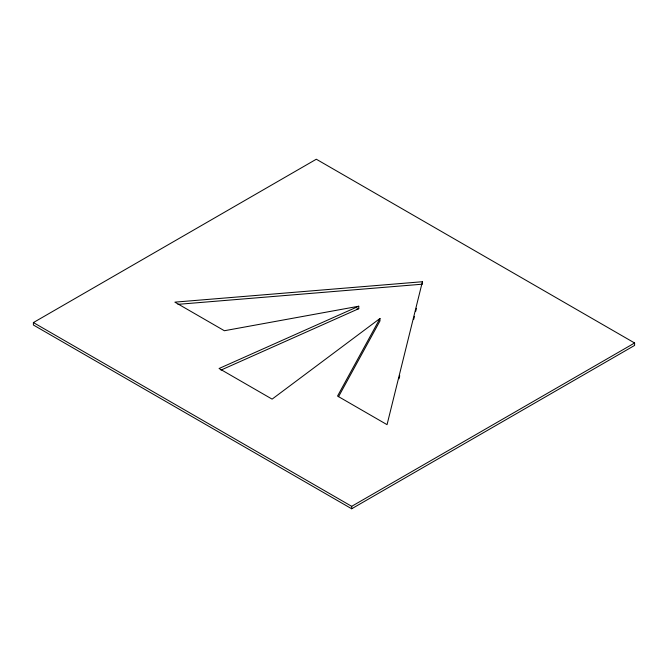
<?xml version="1.0" encoding="UTF-8"?>
<svg xmlns="http://www.w3.org/2000/svg" width="668" height="668" viewBox="0 0 668 668"><rect width="100%" height="100%" fill="white"/><g stroke="black" fill="none" stroke-linecap="round" stroke-linejoin="round"><path stroke-width="1" d="M220.966 370.105L358.758 308.683L358.758 306.228L224.373 330.735L174.857 302.145L422.41 281.729L387.048 424.656L337.54 396.066L379.975 318.486L379.975 320.932L338.534 396.692M399.005 378.789L399.748 375.775M413.692 319.413L414.444 316.39M415.688 311.355L416.431 308.34M379.975 318.486L272.11 399.13L219.062 368.502L358.758 306.228M33.4 322.569L316.315 159.226L634.6 342.985L634.6 345.431L351.685 508.774L33.4 325.015L33.4 322.569L351.685 506.327L634.6 342.985M356.704 309.059L358.758 308.683M177.98 304.341L422.41 284.184L422.41 281.729M351.685 506.327L351.685 508.774"/></g></svg>
